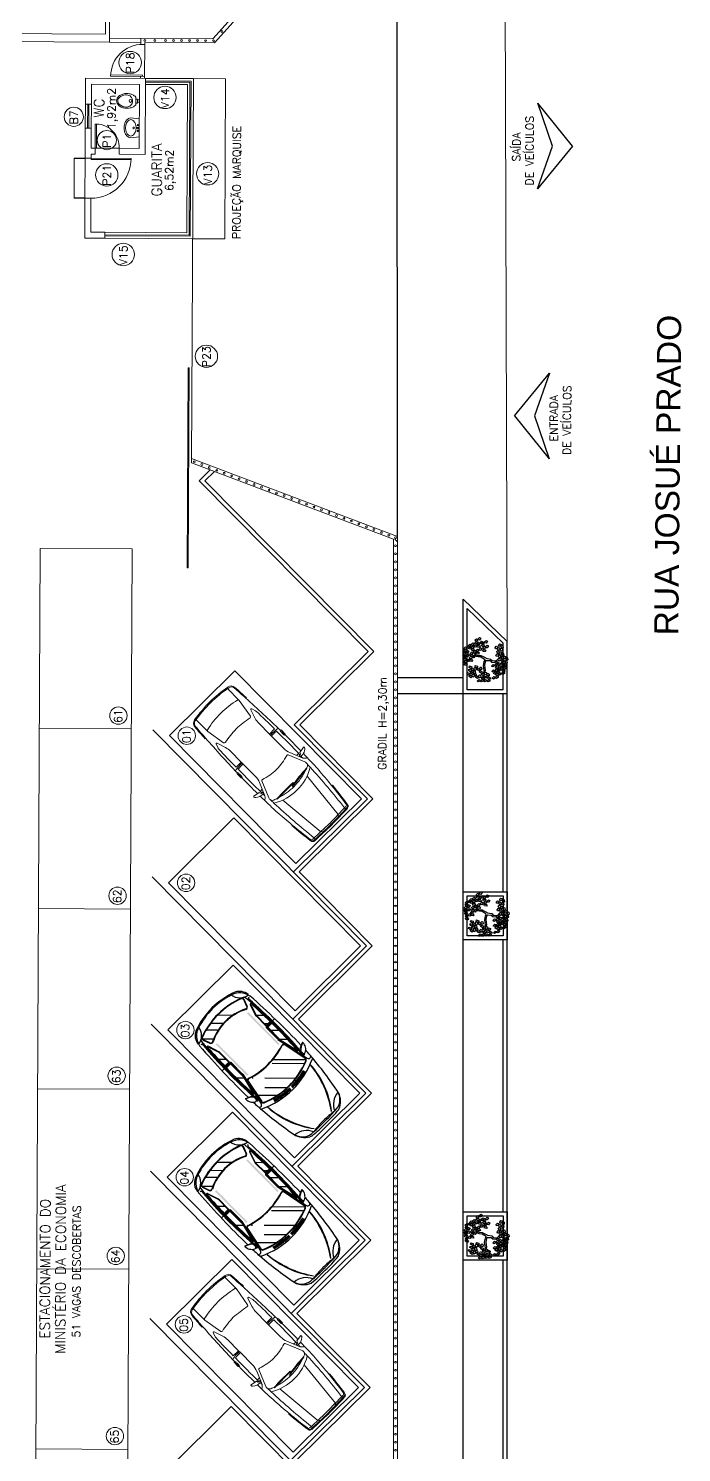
# Model space of a CAD drawing. Extents: x -1057 to 3416, y -340 to 4111.
# Drawn here: x -261.81 to -245.48, y 242.08 to 277.66 of the extents above; entities that cross this region are included whole.
import ezdxf
from ezdxf.enums import TextEntityAlignment as Align

# ---------------------------------------------------------------- set-up
doc = ezdxf.new("R2010")
doc.units = 0
doc.header["$LTSCALE"] = 50
for name, pattern in [('CONTINU', [0]), ('DASHDOT', [1, 0.5, -0.25, 0, -0.25]), ('DGN Style 1', [0.003115, 5.18318e-06, -0.00311]), ('HIDDEN', [9.525, 6.35, -3.175])]:
    doc.linetypes.add(name, pattern=pattern)
doc.layers.add('0.1', color=8, linetype='Continuous', lineweight=13)
doc.layers.add('Margem A3', color=8, linetype='DGN Style 1', lineweight=0)
doc.layers.add('layout', color=1, linetype='Continuous')
doc.layers.add('OK', color=96, linetype='Continuous')
doc.styles.add('ROBERTO', font='swissek.ttf')
doc.styles.add('ROMANS', font='romans')
doc.styles.get("Standard").update_dxf_attribs({"font": 'romans.shx'})
doc.dimstyles.new('Fares Eng - 50', dxfattribs={"dimscale": 2, "dimtxt": 0.085, "dimasz": 0.1, "dimexe": 0.05, "dimexo": 0.05, "dimgap": 0.04, "dimtad": 1, "dimzin": 4, "dimdsep": 46, "dimtxsty": 'ROMANS', "dimblk1": 'OBLIQUE', "dimblk2": 'OBLIQUE', "dimsah": 1, "dimcen": 0.05, "dimdle": 0.05, "dimclrd": 7, "dimclre": 7, "dimclrt": 7, "dimaunit": 1, "dimadec": 0, "dimazin": 0, "dimtfac": 1, "dimtix": 1, "dimtmove": 2, "dimatfit": 0, "dimldrblk": 'OPEN90', "dimfxl": 1, "dimtolj": 1, "dimtzin": 0, "dimarcsym": 0})

# ---------------------------------------------------------------- blocks, each defined once
blk = doc.blocks.new('P60')
at = {"color": 252}
blk.add_lwpolyline([(-0.6, 0.06), (0, 0.06), (0, 0.03), (-0.6, 0.03)], close=True, dxfattribs=at)
at = {"color": 8}
blk.add_arc((-0.029, 0.06), 0.571, 87.1025, 180, dxfattribs=at)
blk = doc.blocks.new('Vaso')
for points in [[(0.03, -0.05), (0.03, 0), (-0.03, 0), (-0.03, -0.05)], [(0.05, -0.09), (0.05, -0.05), (-0.05, -0.05), (-0.05, -0.09)]]:
    blk.add_lwpolyline(points)
for points in [[(0.183, -0.31, -0.071776), (0.168, -0.413, -0.083144), (0.129, -0.494, -0.106699), (0.065, -0.552, -0.132564), (-0.002, -0.57, -0.132564), (-0.069, -0.552, -0.106699), (-0.133, -0.494, -0.083144), (-0.172, -0.413, -0.071776), (-0.187, -0.31, -0.071776), (-0.172, -0.207, -0.083144), (-0.133, -0.126, -0.060171), (-0.1, -0.09), (0.096, -0.09, -0.060171), (0.129, -0.126, -0.083144), (0.168, -0.207, -0.071776)], [(-0.088, -0.497, 0.2474), (0, -0.541, 0.2474), (0.088, -0.497, 0.197858), (0.152, -0.318, 0.418329), (0, -0.168, 0.418329), (-0.152, -0.318, 0.197858)]]:
    blk.add_lwpolyline(points, format="xyb", close=True)
blk.add_circle((-0.002, -0.22), 0.0352)
blk = doc.blocks.new('Cuba-emp')
blk.add_lwpolyline([(0.21, 0.248), (0, 0.227), (0, -0.227), (0.21, -0.248, 0.137816), (0.271, -0.231, 0.107041), (0.329, -0.176, 0.080751), (0.364, -0.099, 0.068643), (0.378, -0.001, 0.068643), (0.364, 0.098, 0.080751), (0.329, 0.174, 0.107041), (0.271, 0.23, 0.115752), (0.21, 0.248)], format="xyb")
blk.add_lwpolyline([(0.21, 0.205, -0.131827), (0.25, 0.194, -0.106633), (0.297, 0.151, -0.083482), (0.328, 0.087, -0.072232), (0.341, 0, -0.072232), (0.328, -0.087, -0.083482), (0.297, -0.151, -0.106633), (0.25, -0.194, -0.131827), (0.21, -0.205, -0.131827), (0.17, -0.194, -0.106633), (0.123, -0.151, -0.083482), (0.092, -0.087, -0.072232), (0.079, 0, -0.072232), (0.092, 0.087, -0.083482), (0.123, 0.151, -0.106633), (0.17, 0.194, -0.131827)], format="xyb", close=True)
for centre, radius in [((0.037, -0.002), 0.0193), ((0.037, -0.002), 0.0193), ((0.036, 0.071), 0.0155), ((0.14, -0.001), 0.0198), ((0.036, -0.076), 0.0155)]:
    blk.add_circle(centre, radius)
blk = doc.blocks.new('ÁREA')
for p in [(0.00005, 0.00376), (0, 0)]:
    blk.add_attdef('COMPARTIMENTO', text='', height=0.0025).set_placement(p, align=Align.CENTER)
at = {"color": 1}
for p in [(-0.00005, -0.00376), (-0.0001, -0.00752)]:
    blk.add_attdef('ÁREA', text='', height=0.002, dxfattribs=at).set_placement(p, align=Align.CENTER)
blk = doc.blocks.new('Car')
at = {"layer": 'layout', "color": 8}
for p, q in [((-44.4, -116.8), (-45.5, -110.7)), ((-42.5, -116.4), (-43.6, -110.2)), ((-41.1, -116), (-42, -109.8)), ((-39.1, -115.6), (-40.1, -109.4)), ((-37.2, -115.2), (-38.1, -108.9)), ((-35.8, -114.9), (-36.5, -108.6)), ((-33.8, -114.5), (-34.6, -108.2)), ((-31.8, -114.1), (-32.6, -107.8)), ((-30.4, -113.9), (-31, -107.6)), ((-28.4, -113.5), (-29, -107.4)), ((-26.4, -113.2), (-27.1, -107.2)), ((-25, -113), (-25.5, -107)), ((-23, -112.8), (-23.5, -106.4)), ((25.2, -163.1), (-22.1, -115.7)), ((-21.2, -112.5), (-21.3, -106.1)), ((-19.2, -112.3), (-19.3, -105.9)), ((-17.2, -112.1), (-17.4, -105.7)), ((-15.7, -111.9), (-15.7, -105.5)), ((-13.7, -111.8), (-13.7, -105.3)), ((-11.7, -111.6), (-11.7, -105.2)), ((-9.7, -111.5), (-9.7, -105.1)), ((-7.7, -111.4), (-7.7, -105)), ((-5.7, -111.3), (-5.7, -104.9)), ((-3.7, -111.3), (-3.7, -104.8)), ((3.7, -111.3), (3.7, -104.8)), ((39.6, -148.7), (5.2, -114.3)), ((5.7, -111.3), (5.7, -104.9)), ((7.7, -111.4), (7.7, -105)), ((9.7, -111.5), (9.7, -105.1)), ((11.7, -111.6), (11.7, -105.2)), ((13.7, -111.8), (13.7, -105.3)), ((15.7, -111.9), (15.7, -105.5)), ((17.2, -112.1), (17.4, -105.7)), ((19.2, -112.3), (19.3, -105.9)), ((21.2, -112.5), (21.3, -106.1)), ((23, -112.8), (23.5, -106.4)), ((25, -113), (25.5, -107)), ((26.4, -113.2), (27.1, -107.2)), ((28.4, -113.5), (29, -107.4)), ((30.4, -113.9), (31, -107.6)), ((31.8, -114.1), (32.6, -107.8)), ((63.1, -148), (32.6, -117.5)), ((33.8, -114.5), (34.6, -108.2)), ((35.8, -114.9), (36.5, -108.6)), ((37.2, -115.2), (38.1, -108.9)), ((39.1, -115.6), (40.1, -109.4)), ((41.1, -116), (42, -109.8)), ((42.5, -116.4), (43.6, -110.2)), ((44.4, -116.8), (45.5, -110.7)), ((-86.3, -160.6), (-73.2, -154.7)), ((-72.4, -154), (-71.3, -150.4)), ((-71.4, -149.7), (-71.5, -143.3)), ((-70.4, -149.4), (-70.5, -140)), ((-53.8, -202.9), (-70.4, -128.8)), ((-69.4, -149.1), (-69.5, -139.9)), ((-68.4, -148.9), (-68.7, -139.9)), ((-67.3, -131.9), (-57, -183.8)), ((-66.3, -131.7), (-56.1, -183.6)), ((-15.9, -179.3), (-66, -129.1)), ((-8.4, -174.6), (-58.2, -124.8)), ((53.8, -202.9), (70.4, -128.8)), ((56.1, -183.6), (66.3, -131.7)), ((57, -183.8), (67.3, -131.9)), ((68.4, -148.9), (68.7, -139.9)), ((69.4, -149.1), (69.5, -139.9)), ((70.4, -149.4), (70.5, -140)), ((72.4, -154), (71.3, -150.4)), ((71.4, -149.7), (71.5, -143.3)), ((86.3, -160.6), (73.2, -154.7)), ((-56.9, -198.5), (-67, -155.8)), ((-55.9, -198.3), (-66, -155.6)), ((44.8, -182.6), (43.4, -181.3)), ((55.9, -198.3), (66, -155.6)), ((56.9, -198.5), (67, -155.8)), ((-56.8, -227.8), (-69.3, -215.2)), ((-56.8, -200.2), (-68.8, -188.2)), ((-56.8, -237.2), (-56.8, -199.5)), ((-55.8, -237.2), (-55.8, -199.5)), ((-53.8, -238.7), (-53.8, -203.1)), ((53.8, -238.7), (53.8, -203.1)), ((55.8, -237.2), (55.8, -199.5)), ((56.8, -237.2), (56.8, -199.5)), ((69.3, -207.1), (57.6, -195.4)), ((-80.7, -239.7), (-54.8, -239.7)), ((-68.3, -237.2), (-69.2, -236.3)), ((-69.1, -237.2), (-56.8, -237.2)), ((-69.1, -238.2), (-56.8, -238.2)), ((-56.8, -241.4), (-69, -241.4)), ((-56.8, -242.4), (-69, -242.4)), ((-56.8, -248.7), (-62.9, -242.6)), ((-56.8, -272.4), (-56.8, -242.4)), ((-55.8, -272.4), (-55.8, -242.4)), ((80.7, -239.7), (54.8, -239.7)), ((55.8, -272.4), (55.8, -242.4)), ((69.1, -237.2), (56.8, -237.2)), ((69.1, -238.2), (56.8, -238.2)), ((56.8, -241.4), (69, -241.4)), ((56.8, -242.4), (69, -242.4)), ((56.8, -272.4), (56.8, -242.4)), ((-57, -273.8), (-68.3, -262.5)), ((-65.1, -298.3), (-57, -273.6)), ((-64.2, -298.6), (-56, -273.9)), ((64.2, -298.6), (56, -273.9)), ((68.3, -263.5), (56.8, -251.9)), ((65.1, -298.3), (57, -273.6)), ((-57.2, -300.9), (-62.7, -316.3)), ((-56.3, -301.3), (-61.8, -316.6)), ((1.6, -332.4), (-21.8, -309)), ((61.9, -318.8), (44.9, -301.8)), ((61.8, -316.6), (56.3, -301.3)), ((62.7, -316.3), (57.2, -300.9)), ((25.1, -330.6), (5.5, -311)), ((42.5, -327), (25.2, -309.8))]:
    blk.add_line(p, q, dxfattribs=at)
for centre, radius, start, end in [((-7.8, -326.7), 326.8, 88.6351, 95.7726), ((7.8, -326.7), 326.8, 84.2274, 91.3649), ((866.8, -205.6), 949.5, 169.2081, 175.3433), ((-34.3, -38.3), 32.9, 86.5625, 164.4958), ((-69, 10.4), 40, 274.3393, 336.719), ((-25.6, -41.2), 42.5, 111.779, 161.6544), ((122.7, -124.6), 188.5, 142.4297, 176.6237), ((155.6, -136.8), 222.3, 145.0929, 173.9605), ((-40.2, -4.5), 3, 97.674, 111.779), ((-10, -339.3), 334.6, 88.282, 93.8135), ((10.1, 328.4), 336.5, 262.7695, 268.2851), ((10, -339.3), 334.6, 86.1865, 91.718), ((-10.1, 328.4), 336.5, 271.7149, 277.2305), ((-155.6, -136.8), 222.3, 6.0395, 34.9071), ((-122.7, -124.6), 188.5, 3.3763, 37.5703), ((69, 10.4), 40, 203.281, 265.6607), ((34.3, -38.3), 32.9, 15.5042, 93.4375), ((40.2, -4.5), 3, 68.221, 82.326), ((25.6, -41.2), 42.5, 18.3456, 68.221), ((-866.8, -205.6), 949.5, 4.6567, 10.7919), ((-77.8, -119.2), 1, 174.7727, 295.0781), ((0.5, -286.5), 183.7, 90, 115.0781), ((-64.4, -113.6), 1, 172.7258, 290.5969), ((0, -280.4), 167.2, 90.0065, 112.6232), ((0, -280.4), 166.2, 90.0085, 112.6252), ((-0.5, -286.5), 183.7, 64.9219, 90), ((0, -280.4), 167.2, 67.3768, 89.9935), ((0, -280.4), 166.2, 67.3768, 89.9935), ((64.4, -113.6), 1, 249.4031, 7.2742), ((77.8, -119.2), 1, 244.9219, 5.2273), ((-67, -159.1), 20.4, 115.2032, 181.9349), ((-94.9, -128.7), 32, 283.4706, 317.3927), ((1565.6, -198.2), 1646.7, 177.6205, 178.0972), ((-75, -129.5), 4.65, 8.7491, 183.5185), ((-74.5, -143.4), 3, 0.889, 115.2032), ((940.7, -224.1), 1014.7, 175.8385, 184.8151), ((-72.5, -140.1), 1, 0.889, 98.0676), ((936.4, -221.1), 1008.4, 175.9397, 185.4333), ((-72.4, -149.7), 1, 287.9404, 0.889), ((-71.5, -140), 1, 0.889, 95.2234), ((-71.4, -149.4), 1, 285.265, 0.889), ((-70.5, -139.9), 1, 0.889, 92.3899), ((-70.4, -149.1), 1, 282.6212, 0.889), ((-69.7, -139.9), 1, 2.0031, 90.1843), ((-69.4, -148.9), 1, 280.1196, 2.0031), ((-62.4, -130.8), 5, 111.9536, 193.3017), ((-62.4, -130.8), 4, 111.9536, 193.5543), ((62.4, -130.8), 4.01, 346.5287, 68.1294), ((62.4, -130.8), 5, 346.6983, 68.0464), ((-936.4, -221.1), 1008.4, 354.5667, 4.0603), ((69.4, -148.9), 1, 177.9969, 259.8804), ((69.7, -139.9), 1, 89.8157, 177.9969), ((70.4, -149.1), 1, 179.111, 257.3788), ((70.5, -139.9), 1, 87.6101, 179.111), ((75, -129.5), 4.65, 356.4815, 171.2509), ((71.4, -149.4), 1, 179.111, 254.735), ((71.5, -140), 1, 84.7766, 179.111), ((-940.7, -224.1), 1014.7, 355.1849, 4.1615), ((94.9, -128.7), 32, 222.6073, 256.5294), ((72.4, -149.7), 1, 179.111, 252.0596), ((72.5, -140.1), 1, 81.9324, 179.111), ((74.5, -143.4), 3, 64.7968, 179.111), ((73.4, -153.7), 1, 196.4299, 257.7669), ((67, -159.1), 20.4, 358.0651, 64.7968), ((-1565.6, -198.2), 1646.7, 1.9028, 2.3795), ((-86.5, -159.6), 1, 193.8166, 282.2331), ((1565.6, -198.2), 1646.7, 178.6017, 183.9759), ((770.4, -218.9), 840.8, 175.6929, 181.2505), ((770.4, -218.9), 839.8, 175.6943, 181.2501), ((-67, -155.8), 1, 13.3017, 174.5453), ((-52.2, -182.7), 5, 193.3017, 287.8184), ((-52.2, -182.7), 4, 193.5543, 287.8184), ((0, -345), 166.5, 90, 107.8184), ((0, -345), 165.5, 90, 107.8184), ((0, -345), 166.5, 72.1816, 90), ((0, -345), 165.5, 72.1816, 90), ((52.2, -182.7), 5, 252.1816, 346.6983), ((52.2, -182.7), 4, 252.1816, 346.4457), ((67, -155.8), 1, 5.4547, 166.6983), ((-770.4, -218.9), 839.8, 358.7499, 4.3057), ((-770.4, -218.9), 840.8, 358.7495, 4.3071), ((-1565.6, -198.2), 1646.7, 356.0241, 1.3983), ((86.5, -159.6), 1, 257.7669, 346.1834), ((-60.8, -199.5), 4, 360, 13.3017), ((-60.8, -199.5), 5, 0, 13.3017), ((-54.8, -203.1), 1, 0, 13.3017), ((54.8, -203.1), 1, 166.6983, 180), ((60.8, -199.5), 5, 166.6983, 180), ((60.8, -199.5), 4, 166.6983, 180), ((-69.1, -237.2), 1, 181.5835, 270), ((-69, -242.4), 1, 90, 181.1066), ((9004.6, 48.7), 9079.4, 181.83701, 182.18864), ((9004.6, 48.7), 9078.4, 181.83709, 182.18858), ((-56.8, -237.2), 1, 270, 0), ((-56.8, -242.4), 1, 0, 90), ((-54.8, -238.7), 1, 270, 0), ((54.8, -238.7), 1, 180, 270), ((56.8, -237.2), 1, 180, 270), ((56.8, -242.4), 1, 90, 180), ((-9004.6, 48.7), 9078.4, 357.81142, 358.16291), ((-9004.6, 48.7), 9079.4, 357.81136, 358.16299), ((69, -242.4), 1, 358.8934, 90), ((69.1, -237.2), 1, 270, 358.4165), ((-60.8, -272.4), 4, 341.6525, 360), ((-60.8, -272.4), 5, 341.6525, 360), ((60.8, -272.4), 5, 180, 198.3475), ((60.8, -272.4), 4, 180, 198.3475), ((-73.3, -309.4), 3, 270, 5.5819), ((-66.1, -298), 2, 183.0738, 341.6525), ((-66.1, -298), 1, 183.4405, 341.6525), ((-52.5, -302.6), 5, 63.1357, 160.3462), ((-52.5, -302.6), 4, 63.1357, 160.3462), ((0, -198.9), 112.2, 243.1357, 270), ((0, -198.9), 111.2, 243.1357, 270), ((0, -198.9), 111.2, 270, 296.8643), ((0, -198.9), 112.2, 270, 296.8643), ((52.5, -302.6), 5, 19.6538, 116.8643), ((52.5, -302.6), 4, 19.6538, 116.8643), ((66.1, -298), 2, 198.3475, 356.9262), ((66.1, -298), 1, 198.3475, 356.5595), ((73.3, -309.4), 3, 174.4181, 270), ((-39.1, -305.6), 38.6, 190.1502, 253.6248), ((-79.7, -346.5), 30, 5.2584, 84.7128), ((-46.8, -314.4), 30, 185.5819, 244.441), ((-62.6, -316.1), 5, 185.4333, 247.7979), ((-58, -317.9), 5, 160.3462, 249.5059), ((-58, -317.9), 4, 160.3462, 249.5059), ((0, -162.8), 170.6, 249.5059, 270), ((0, -162.8), 169.6, 249.5059, 270), ((0, -162.8), 169.6, 270, 290.4941), ((0, -162.8), 170.6, 270, 290.4941), ((79.7, -346.5), 30, 95.2872, 174.7416), ((39.1, -305.6), 38.6, 286.3752, 349.8498), ((58, -317.9), 4, 290.4941, 19.6538), ((58, -317.9), 5, 290.4941, 19.6538), ((46.8, -314.4), 30, 295.559, 354.4181), ((62.6, -316.1), 5, 292.2021, 354.5667), ((0, -181.6), 170.6, 249.5059, 270), ((0, -181.6), 168.6, 252.2391, 270), ((0, -181.6), 170.6, 270, 290.4941), ((0, -181.6), 168.6, 270, 287.7609)]:
    blk.add_arc(centre, radius, start, end, dxfattribs=at)
for points in [[(-49.6, -290.4), (-45.8, -290.4), (-49.6, -194), (-45.8, -194)], [(49.6, -290.4), (45.8, -290.4), (49.6, -194), (45.8, -194)]]:
    blk.add_solid(points, dxfattribs=at)
blk = doc.blocks.new('TEMPRA3')
for p, q in [((-1.26, 0.697), (-1.26, 0.716)), ((-0.157, 0.823), (-0.131, 0.862)), ((-0.101, 0.713), (-0.151, 0.694)), ((-0.075, 0.872), (-0.101, 0.713)), ((-0.085, 0.882), (-0.082, 0.882)), ((1.806, 0.709), (1.807, 0.728)), ((0.058, 0.464), (-0.363, 0.637)), ((0.069, 0.533), (-0.261, 0.669)), ((-0.151, 0.694), (-0.151, 0.656)), ((-0.098, 0.674), (-0.098, 0.602)), ((0.687, 0.496), (0.259, 0.496)), ((0.756, 0.496), (0.756, 0.679)), ((1.136, 0.496), (0.756, 0.496)), ((1.287, 0.519), (1.517, 0.592)), ((1.406, 0.471), (1.886, 0.553)), ((1.515, 0.629), (1.414, 0.659)), ((-1.26, -0.697), (-1.26, -0.716)), ((0.058, -0.464), (-0.363, -0.637)), ((0.069, -0.533), (-0.261, -0.669)), ((-0.151, -0.694), (-0.151, -0.656)), ((-0.101, -0.713), (-0.151, -0.694)), ((-0.098, -0.674), (-0.098, -0.602)), ((0.687, -0.496), (0.259, -0.496)), ((1.136, -0.496), (0.756, -0.496)), ((0.756, -0.496), (0.756, -0.679)), ((1.287, -0.519), (1.517, -0.592)), ((1.406, -0.471), (1.886, -0.553)), ((1.515, -0.629), (1.414, -0.659)), ((1.806, -0.709), (1.807, -0.728)), ((-0.157, -0.823), (-0.131, -0.862)), ((-0.075, -0.872), (-0.101, -0.713)), ((-0.085, -0.882), (-0.082, -0.882))]:
    blk.add_line(p, q)
at = {"color": 9}
for p, q in [((0.49, 0.777), (0.614, 0.777)), ((0.49, 0.767), (0.567, 0.767)), ((0.577, 0.757), (0.577, 0.748)), ((0.634, 0.757), (0.634, 0.748)), ((-1.875, 0.533), (-1.914, 0.533)), ((-1.881, 0.307), (-0.653, 0.428)), ((-1.869, 0.63), (-1.647, 0.654)), ((-0.527, 0.509), (-0.536, 0.509)), ((-0.536, 0.509), (-0.532, -0.064)), ((0.687, 0.496), (0.756, 0.496)), ((1.886, 0.553), (2.3, 0.553)), ((-1.881, 0.307), (-1.924, 0.254)), ((-0.568, 0.016), (-0.577, 0.017)), ((-0.568, 0.015), (-0.577, 0.014)), ((-0.577, 0.014), (-0.51, -0.555)), ((-1.881, -0.308), (-1.924, -0.255)), ((-1.881, -0.307), (-0.653, -0.428)), ((-0.532, -0.064), (-0.523, -0.064)), ((-1.875, -0.533), (-1.914, -0.533)), ((-1.869, -0.631), (-1.647, -0.655)), ((-0.51, -0.555), (-0.501, -0.554)), ((0.687, -0.496), (0.756, -0.496)), ((1.886, -0.553), (2.3, -0.553)), ((0.49, -0.767), (0.567, -0.767)), ((0.49, -0.777), (0.614, -0.777)), ((0.577, -0.757), (0.577, -0.748)), ((0.634, -0.757), (0.634, -0.748))]:
    blk.add_line(p, q, dxfattribs=at)
for points in [[(0.486, 0.76), (0.486, 0.749, 0.414214), (0.496, 0.739), (0.558, 0.739, 0.414214), (0.568, 0.749), (0.568, 0.759)], [(0.486, -0.76), (0.486, -0.749, -0.414214), (0.496, -0.739), (0.558, -0.739, -0.414214), (0.568, -0.749), (0.568, -0.759)]]:
    blk.add_lwpolyline(points, format="xyb", dxfattribs=at)
for centre, radius, start, end in [((0.026, -12.748), 13.526, 95.4579, 98.0767), ((-0.091, -10.408), 11.166, 90.4891, 96.0118), ((0.075, 0.7), 0.267, 168.223, 189.9837), ((-0.143, 0.755), 0.0434, 160.4209, 180), ((0.052, 0.685), 0.25, 146.5293, 160.4209), ((-0.079, 0.816), 0.0696, 117.5198, 138.9652), ((-0.092, 0.841), 0.0416, 80.8067, 117.5198), ((0.213, -22.305), 23.067, 89.3717, 90.7606), ((-0.083, 0.874), 0.00833, 350.8067, 80.8067), ((0.213, -22.305), 23.067, 89.0973, 89.3437), ((0.115, -25.837), 26.599, 86.3544, 88.8806), ((0.028, -29.336), 30.117, 85.8738, 86.6125), ((46.287, -1.061), 48.25, 178.0551, 178.7396), ((-1.864, 0.574), 0.07, 98.0767, 178.0551), ((1.08, -0.033), 1.689, 163.0258, 178.8872), ((1.08, -0.033), 1.689, 158.4883, 161.8833), ((-0.403, 0.55), 0.0959, 65.2249, 157.5632), ((0.355, -17.256), 17.935, 91.743, 91.9698), ((0.355, -17.256), 17.935, 88.9571, 91.6179), ((1.496, -0.036), 1.496, 161.9012, 178.6096), ((0.046, 0.438), 0.0288, 340.8387, 65.2249), ((0.259, 0.996), 0.5, 247.6625, 270), ((-0.298, 0.555), 0.987, 356.5337, 7.1274), ((0.636, -17.099), 17.778, 87.5716, 89.6146), ((1.136, 0.996), 0.5, 270, 287.5892), ((1.415, 0.442), 0.03, 107.5892, 190.5643), ((-1.901, -0.176), 3.343, 3.0173, 10.5643), ((1.385, 0.564), 0.1, 73.296, 87.5716), ((1.509, 0.61), 0.02, 295.0881, 73.296), ((1.892, 0.523), 0.03, 17.6685, 101.6613), ((-0.298, 0.005), 2.281, 359.8835, 13.3775), ((2.183, 0.56), 0.144, 10.2757, 85.2864), ((-1.242, -0.033), 3.619, 0.5277, 9.8398), ((1.08, 0.033), 1.689, 181.1128, 199.382), ((-1.901, 0.176), 3.343, 349.4357, 356.9827), ((-0.298, -0.005), 2.281, 346.6225, 0.1165), ((-1.242, 0.033), 3.619, 350.1602, 359.4723), ((46.287, 1.06), 48.25, 181.2604, 181.9449), ((1.496, 0.036), 1.496, 181.3904, 198.0988), ((-1.864, -0.575), 0.07, 181.9449, 261.9233), ((0.026, 12.748), 13.526, 261.9735, 264.5421), ((-0.091, 10.408), 11.166, 263.9882, 269.5109), ((1.08, 0.033), 1.689, 200.3288, 201.5117), ((1.08, 0.033), 1.689, 200.3288, 201.5117), ((-0.403, -0.55), 0.0959, 202.4368, 294.7751), ((0.355, 17.256), 17.935, 268.0302, 268.257), ((0.075, -0.7), 0.267, 170.0163, 191.777), ((0.355, 17.256), 17.935, 268.3821, 271.0429), ((0.046, -0.438), 0.0288, 294.7751, 19.1613), ((0.259, -0.996), 0.5, 90, 112.3375), ((0.115, 25.837), 26.599, 271.1194, 273.6456), ((-0.298, -0.555), 0.987, 352.8726, 3.4663), ((0.636, 17.099), 17.778, 270.3854, 272.4284), ((1.136, -0.996), 0.5, 72.4108, 90), ((1.415, -0.442), 0.03, 169.4357, 252.4108), ((1.385, -0.564), 0.1, 272.4284, 286.704), ((1.509, -0.61), 0.02, 286.704, 64.9119), ((0.028, 29.336), 30.117, 273.3875, 274.1262), ((1.892, -0.523), 0.03, 258.3387, 342.3315), ((2.183, -0.56), 0.144, 274.7136, 349.7243), ((-0.143, -0.755), 0.0434, 180, 199.5791), ((0.052, -0.685), 0.25, 199.5791, 213.4707), ((-0.079, -0.816), 0.0696, 221.0348, 242.4802), ((-0.092, -0.841), 0.0416, 242.4802, 279.1933), ((0.213, 22.305), 23.067, 269.2394, 270.6283), ((-0.083, -0.874), 0.00833, 279.1933, 9.1933), ((0.213, 22.305), 23.067, 270.6563, 270.9027)]:
    blk.add_arc(centre, radius, start, end)
for centre, radius, start, end in [((-0.144, 0.846), 0.212, 204.7842, 236.5367), ((0.49, 0.751), 0.0263, 91.9264, 184.8104), ((0.47, 0.753), 0.0061, 200.0424, 315.2534), ((0.49, 0.751), 0.0164, 92.1313, 187.2433), ((0.567, 0.757), 0.01, 0, 90), ((0.606, 0.816), 0.0733, 246.8341, 293.1659), ((0.614, 0.757), 0.02, 0, 90), ((-0.263, 0.555), 0.987, 356.5337, 11.7667), ((19.555, -0.393), 21.489, 177.397, 178.9536), ((-1.862, 0.581), 0.05, 97.8958, 177.1673), ((43.913, -1.002), 45.813, 178.0177, 178.7486), ((0.137, -16.634), 17.284, 92.2713, 96.6835), ((-1.822, 0.581), 0.05, 97.8958, 177.1673), ((0.026, -12.748), 13.506, 95.4656, 97.8958), ((0.402, 0.031), 1.126, 147.4954, 181.5953), ((0.192, -19.533), 20.183, 91.7794, 92.1012), ((-4.071, 0.196), 3.558, 355.8109, 5.0412), ((-0.17, 0.661), 0.0195, 202.2729, 342.8001), ((0.027, -29.37), 30.131, 85.8821, 86.6147), ((2.181, 0.569), 0.115, 10.4548, 85.2928), ((-1.236, -0.033), 3.585, 0.5327, 10.015), ((43.913, 1.002), 45.813, 181.2514, 181.9823), ((0.402, -0.031), 1.126, 178.4047, 212.5046), ((-4.057, -0.683), 3.558, 2.0761, 11.3064), ((-1.236, 0.033), 3.585, 349.985, 359.4673), ((19.555, 0.392), 21.489, 181.0464, 182.603), ((-1.862, -0.581), 0.05, 182.8327, 262.1042), ((0.137, 16.634), 17.284, 263.3165, 267.7287), ((-1.822, -0.581), 0.05, 182.8327, 262.1042), ((0.026, 12.748), 13.506, 262.1042, 264.5344), ((0.192, 19.533), 20.183, 267.8988, 268.2206), ((-0.144, -0.846), 0.212, 123.4633, 155.2158), ((-0.17, -0.661), 0.0195, 17.1999, 157.7271), ((-0.263, -0.555), 0.987, 348.2333, 3.4663), ((0.027, 29.37), 30.131, 273.3853, 274.1179), ((2.181, -0.569), 0.115, 274.7072, 349.5452), ((0.47, -0.753), 0.0061, 44.7466, 159.9576), ((0.49, -0.751), 0.0263, 175.1896, 268.0736), ((0.49, -0.751), 0.0164, 172.7567, 267.8687), ((0.567, -0.757), 0.01, 270, 0), ((0.606, -0.816), 0.0733, 66.8341, 113.1659), ((0.614, -0.757), 0.02, 270, 360)]:
    blk.add_arc(centre, radius, start, end, dxfattribs=at)
blk = doc.blocks.new('_OBLIQUE')
at = {"color": 0, "linetype": 'ByBlock'}
blk.add_line((-0.5, -0.5), (0.5, 0.5), dxfattribs=at)
blk = doc.blocks.new('*D22')
at = {"layer": '0.1', "color": 7, "linetype": 'CONTINU', "lineweight": -2, "transparency": 16777216}
blk.add_arc((-280.562, 277.42), 1.05, 179.7233, 224.7233, dxfattribs=at)
at = {"layer": 'DEFPOINTS', "color": 0, "linetype": 'CONTINU', "lineweight": -2, "transparency": 16777216}
for p in [(-286.275, 277.448), (-280.636, 277.347), (-259.776, 277.32), (-281.578, 277.153), (-285.681, 272.351)]:
    blk.add_point(p, dxfattribs=at)
at = {"layer": '0.1', "color": 7, "linetype": 'CONTINU', "lineweight": -2, "transparency": 16777216, "xscale": 0.2, "yscale": 0.2, "zscale": 0.2}
for p, rotation in [((-281.613, 277.425), 89.72328202081444), ((-281.309, 276.681), 314.7232820208115)]:
    blk.add_blockref('_OBLIQUE', p, dxfattribs=dict(at, rotation=rotation))
at = {"layer": '0.1', "color": 7, "linetype": 'CONTINU', "transparency": 16777216, "insert": (-281.382, 277.085), "char_height": 0.17, "attachment_point": 5, "rotation": 292.2233, "style": 'ROMANS'}
blk.add_mtext('\\A1;45°', dxfattribs=at)
blk = doc.blocks.new('_Open90')
at = {"color": 0, "linetype": 'ByBlock', "lineweight": -2}
for p, q in [((0, 0), (-1, 0)), ((-0.5, 0.5), (0, 0)), ((0, 0), (-0.5, -0.5))]:
    blk.add_line(p, q, dxfattribs=at)
blk = doc.blocks.new('L', base_point=(1.368, 0.591))
at = {"color": 3, "lineweight": -2}
for p, q in [((1.275, 0.567), (1.306, 0.592)), ((1.288, 0.517), (1.275, 0.567)), ((1.281, 0.65), (1.312, 0.675)), ((1.294, 0.6), (1.281, 0.65)), ((1.317, 0.508), (1.288, 0.517)), ((1.322, 0.591), (1.294, 0.6)), ((1.306, 0.592), (1.336, 0.538)), ((1.312, 0.675), (1.342, 0.621)), ((1.336, 0.538), (1.317, 0.508)), ((1.342, 0.621), (1.322, 0.591)), ((1.337, 0.489), (1.356, 0.548)), ((1.376, 0.484), (1.337, 0.489)), ((1.356, 0.548), (1.391, 0.554)), ((1.404, 0.527), (1.376, 0.484)), ((1.391, 0.554), (1.404, 0.527))]:
    blk.add_line(p, q, dxfattribs=at)
blk = doc.blocks.new('Árvore-13')
at = {"color": 3}
for p, q in [((-0.8, 0.3), (-0.96, 0.41)), ((-0.8, 0.41), (-0.95, 0.5)), ((-0.36, 0.35), (-0.8, 0.41)), ((-0.37, 0.23), (-0.8, 0.3)), ((-0.13, 0.11), (-0.37, 0.23)), ((-0.07, 0.19), (-0.36, 0.35)), ((-0.07, -0.04), (-0.13, 0.11)), ((0.03, 0.07), (-0.07, 0.19)), ((0.03, 0.07), (0.32, 0.33)), ((0.12, -0.05), (0.28, 0.13)), ((0.28, 0.13), (0.42, 0.28)), ((0.32, 0.33), (0.41, 0.54)), ((0.41, 0.54), (0.48, 0.66)), ((0.42, 0.28), (0.5, 0.51)), ((0.48, 0.66), (0.57, 0.72)), ((0.5, 0.51), (0.63, 0.67)), ((0.57, 0.72), (0.61, 0.82)), ((0.63, 0.67), (0.78, 0.72)), ((-0.3, -0.39), (-0.42, -0.69)), ((-0.2, -0.45), (-0.31, -0.74)), ((-0.31, -0.74), (-0.24, -0.89)), ((-0.15, -0.3), (-0.3, -0.39)), ((-0.05, -0.38), (-0.2, -0.45)), ((-0.07, -0.04), (-0.15, -0.3)), ((0.12, -0.05), (-0.05, -0.38))]:
    blk.add_line(p, q, dxfattribs=at)
at = {"color": 3, "xscale": 3.048, "yscale": 3.048, "zscale": 3.048}
for p, rotation in [((-1.3, 0.88), 347.8021081598379), ((-0.93, 0.96), 295.0165150851705), ((-0.72, 1.45), 295.0165150851705), ((-0.49, 1.26), 295.0165150851705), ((-0.25, 1.14), 295.0165150851705), ((0.17, 1.45), 190.1248425347958), ((0.35, 0.95), 190.1248425347958), ((0.58, 1.4), 190.1248425347958), ((0.68, 0.78), 190.1248425347958), ((0.85, 1.34), 190.1248425347958), ((1.21, 1.15), 190.1248425347958), ((-1.44, 0.37), 347.8021081598379), ((-1.13, 0.41), 347.8021081598379), ((-0.85, 0.46), 295.0165150851705), ((-0.35, 0.69), 295.0165150851705), ((0.76, 0.27), 190.1248425347958), ((0.8, -0.3), 190.1248425347958), ((1.12, 0.57), 190.1248425347958), ((1.2, -0.32), 190.1248425347958), ((1.25, 0.04), 190.1248425347958), ((1.32, 0.75), 190.1248425347958), ((1.58, 0.11), 190.1248425347958), ((-0.1, -0.9), 66.16076666471405), ((-0.02, -1.19), 66.16076666471405), ((0.5, -1), 66.16076666471405), ((0.62, -1.32), 66.16076666471405), ((-0.45, -1.4), 66.16076666471405)]:
    blk.add_blockref('L', p, dxfattribs=dict(at, rotation=rotation))
for p in [(-1.39, -0.31), (-1.23, -0.88), (-1.05, -0.53), (-0.87, -1.13), (-0.85, -0.45), (-0.67, -1.02), (-0.45, -1.04), (-0.44, -0.54)]:
    blk.add_blockref('L', p, dxfattribs=at)

msp = doc.modelspace()

# ---------------------------------------------------------------- linework, layer by layer
at = {"layer": '0.1', "color": 8, "linetype": 'DASHDOT', "ltscale": 0.4}
for p, q in [((-259.875, 277.52), (-259.814, 290.17)), ((-289.274, 277.662), (-259.875, 277.52)), ((-257.68, 276.41), (-256.88, 276.406)), ((-256.899, 272.406), (-256.88, 276.406)), ((-257.699, 272.41), (-256.899, 272.406))]:
    msp.add_line(p, q, dxfattribs=at)
at = {"layer": '0.1', "color": 8}
for p, q in [((-252.69, 282.388), (-257.198, 277.407)), ((-252.59, 282.349), (-257.154, 277.307)), ((-259.776, 277.32), (-259.757, 281.12)), ((-249.892, 281.103), (-249.838, 262.347)), ((-286.275, 277.448), (-259.776, 277.32)), ((-259.776, 277.32), (-258.996, 277.316)), ((-259.775, 277.42), (-257.198, 277.407)), ((-258.997, 277.266), (-258.996, 277.416)), ((-258.897, 277.265), (-258.997, 277.266)), ((-258.901, 276.415), (-258.896, 277.315)), ((-258.896, 277.315), (-257.154, 277.307)), ((-259.001, 276.416), (-259, 276.466)), ((-258.881, 276.265), (-257.831, 276.26)), ((-257.68, 276.41), (-258.88, 276.415)), ((-257.74, 276.35), (-258.88, 276.355)), ((-258.88, 276.325), (-257.77, 276.32)), ((-257.831, 276.26), (-257.849, 272.56)), ((-257.77, 276.32), (-257.789, 272.5)), ((-257.759, 272.47), (-257.74, 276.35)), ((-257.726, 266.809), (-257.68, 276.41)), ((-260.383, 275.773), (-260.386, 275.173)), ((-260.323, 275.772), (-260.326, 275.172)), ((-260.296, 275.172), (-260.293, 275.772)), ((-260.236, 275.172), (-260.233, 275.772)), ((-260.66, 274.424), (-260.664, 273.424)), ((-260.39, 274.423), (-260.394, 273.423)), ((-260.138, 274.671), (-259.538, 274.669)), ((-257.849, 272.56), (-259.899, 272.57)), ((-257.789, 272.5), (-259.899, 272.51)), ((-259.899, 272.48), (-257.759, 272.47)), ((-259.899, 272.42), (-257.699, 272.41)), ((-252.577, 264.973), (-257.726, 266.916)), ((-252.677, 264.904), (-257.726, 266.809)), ((-257.259, 266.632), (-257.537, 266.357)), ((-257.156, 266.594), (-257.395, 266.356)), ((-253.315, 262.094), (-257.537, 266.357)), ((-253.173, 262.093), (-257.395, 266.356)), ((-252.685, 223.597), (-252.677, 264.904)), ((-252.577, 264.834), (-252.646, 264.901)), ((-252.585, 223.563), (-252.577, 264.973)), ((-253.315, 262.094), (-255.162, 260.264)), ((-253.173, 262.093), (-255.021, 260.263)), ((-253.35, 254.74), (-258.698, 260.14)), ((-253.332, 258.417), (-255.162, 260.264)), ((-253.191, 258.416), (-255.021, 260.263)), ((-253.332, 258.417), (-255.18, 256.587)), ((-253.191, 258.416), (-255.038, 256.587)), ((-253.209, 254.739), (-255.038, 256.587)), ((-253.368, 251.063), (-258.716, 256.463)), ((-253.35, 254.74), (-255.198, 252.91)), ((-253.209, 254.739), (-255.056, 252.91)), ((-253.386, 247.386), (-258.734, 252.786)), ((-253.227, 251.062), (-255.056, 252.91)), ((-253.368, 251.063), (-255.215, 249.233)), ((-253.227, 251.062), (-255.074, 249.233)), ((-253.404, 243.709), (-258.752, 249.109)), ((-253.244, 247.385), (-255.074, 249.233)), ((-253.386, 247.386), (-255.233, 245.556)), ((-253.244, 247.385), (-255.092, 245.556)), ((-253.262, 243.708), (-255.092, 245.556)), ((-253.421, 240.032), (-258.769, 245.432)), ((-253.404, 243.709), (-255.251, 241.88)), ((-253.262, 243.708), (-255.109, 241.879))]:
    msp.add_line(p, q, dxfattribs=at)
at = {"layer": '0.1', "color": 8, "linetype": 'CONTINU', "lineweight": -2}
for p, q in [((-252.577, 264.973), (-252.59, 282.349)), ((-248.202, 274.722), (-249.068, 275.794)), ((-248.705, 274.724), (-249.068, 275.794)), ((-249.078, 273.658), (-248.705, 274.724)), ((-248.202, 274.722), (-249.078, 273.658)), ((-260.66, 274.424), (-260.39, 274.423)), ((-260.394, 273.423), (-260.664, 273.424)), ((-249.655, 267.983), (-248.779, 269.047)), ((-248.779, 269.047), (-249.152, 267.981)), ((-249.655, 267.983), (-248.789, 266.911)), ((-249.152, 267.981), (-248.789, 266.911))]:
    msp.add_line(p, q, dxfattribs=at)
at = {"layer": '0.1', "color": 7}
for p, q in [((-260.38, 276.423), (-260.383, 275.773)), ((-258.88, 276.415), (-260.38, 276.423)), ((-260.231, 276.272), (-260.233, 275.772)), ((-260.231, 276.272), (-259.031, 276.266)), ((-259.031, 276.266), (-259.038, 274.666)), ((-258.88, 276.415), (-258.889, 274.515)), ((-260.233, 275.772), (-260.383, 275.773)), ((-260.386, 275.173), (-260.39, 274.423)), ((-260.386, 275.173), (-260.236, 275.172)), ((-260.236, 275.172), (-260.238, 274.672)), ((-260.39, 274.423), (-260.24, 274.422)), ((-260.239, 274.522), (-260.24, 274.422)), ((-260.239, 274.522), (-260.139, 274.521)), ((-260.238, 274.672), (-260.138, 274.671)), ((-260.138, 274.671), (-260.139, 274.521)), ((-259.539, 274.519), (-259.538, 274.669)), ((-259.539, 274.519), (-258.889, 274.515)), ((-259.538, 274.669), (-259.038, 274.666)), ((-260.394, 273.423), (-260.399, 272.423)), ((-260.244, 273.422), (-260.394, 273.423)), ((-260.244, 273.422), (-260.249, 272.572)), ((-260.249, 272.572), (-259.899, 272.57)), ((-259.899, 272.57), (-259.899, 272.42)), ((-260.399, 272.423), (-259.899, 272.42))]:
    msp.add_line(p, q, dxfattribs=at)
at = {"layer": '0.1', "color": 8}
for points in [[(-258.95, 276.466), (-258.95, 276.496), (-259.75, 276.5), (-259.75, 276.47), (-258.9, 276.465)], [(-259.214, 264.662), (-259.366, 233.162), (-261.666, 233.173), (-261.514, 264.673)], [(-261.514, 264.673), (-259.214, 264.662)], [(-259.236, 260.162), (-261.536, 260.173)], [(-259.258, 255.662), (-261.558, 255.673)], [(-259.279, 251.162), (-261.579, 251.173)], [(-259.301, 246.662), (-261.601, 246.673)], [(-259.323, 242.162), (-261.623, 242.173)]]:
    msp.add_lwpolyline(points, dxfattribs=at)
for points in [[(-260.24, 274.422), (-260.24, 274.392), (-259.24, 274.387), (-259.24, 274.417)], [(-257.809, 264.185), (-257.785, 269.185), (-257.815, 269.185), (-257.839, 264.185)], [(-256.649, 261.615), (-258.283, 259.996), (-255.117, 256.799), (-253.482, 258.418)], [(-256.667, 257.938), (-258.301, 256.319), (-255.134, 253.122), (-253.5, 254.741)], [(-256.685, 254.261), (-258.319, 252.643), (-255.152, 249.445), (-253.518, 251.064)], [(-256.702, 250.584), (-258.337, 248.966), (-255.17, 245.768), (-253.536, 247.387)], [(-256.72, 246.907), (-258.354, 245.289), (-255.188, 242.091), (-253.554, 243.71)], [(-256.738, 243.23), (-258.372, 241.612), (-255.205, 238.415), (-253.571, 240.033)]]:
    msp.add_lwpolyline(points, close=True, dxfattribs=at)
for centre, radius in [((-256.968, 277.588), 0.0225), ((-258.896, 277.365), 0.0225), ((-258.645, 277.364), 0.0225), ((-258.376, 277.363), 0.0225), ((-258.176, 277.362), 0.0225), ((-257.976, 277.361), 0.0225), ((-257.776, 277.36), 0.0225), ((-257.576, 277.359), 0.0225), ((-257.376, 277.358), 0.0225), ((-257.176, 277.357), 0.0225), ((-259.263, 276.81), 0.28), ((-258.392, 275.94), 0.28), ((-260.672, 275.456), 0.24), ((-259.846, 274.873), 0.24), ((-259.847, 274.003), 0.28), ((-257.325, 274.033), 0.28), ((-259.434, 272.015), 0.28), ((-257.357, 269.471), 0.28), ((-257.659, 266.839), 0.0225), ((-257.472, 266.767), 0.0225), ((-257.285, 266.694), 0.0225), ((-257.099, 266.622), 0.0225), ((-256.912, 266.55), 0.0225), ((-256.725, 266.483), 0.0225), ((-256.539, 266.414), 0.0225), ((-256.351, 266.341), 0.0225), ((-256.164, 266.269), 0.0225), ((-255.978, 266.201), 0.0225), ((-255.791, 266.127), 0.0225), ((-255.604, 266.055), 0.0225), ((-255.412, 265.991), 0.0225), ((-255.225, 265.918), 0.0225), ((-255.038, 265.846), 0.0225), ((-254.853, 265.78), 0.0225), ((-254.666, 265.707), 0.0225), ((-254.479, 265.635), 0.0225), ((-254.291, 265.568), 0.0225), ((-254.103, 265.495), 0.0225), ((-253.916, 265.423), 0.0225), ((-253.731, 265.357), 0.0225), ((-253.543, 265.284), 0.0225), ((-253.356, 265.211), 0.0225), ((-253.168, 265.144), 0.0225), ((-252.981, 265.071), 0.0225), ((-252.794, 264.999), 0.0225), ((-252.627, 264.938), 0.0225), ((-252.627, 264.738), 0.0225), ((-252.627, 264.538), 0.0225), ((-252.627, 264.338), 0.0225), ((-252.627, 264.138), 0.0225), ((-252.627, 263.938), 0.0225), ((-252.627, 263.738), 0.0225), ((-252.627, 263.338), 0.0225), ((-252.627, 263.538), 0.0225), ((-252.627, 263.138), 0.0225), ((-252.627, 262.938), 0.0225), ((-252.627, 262.738), 0.0225), ((-252.627, 262.538), 0.0225), ((-252.627, 262.338), 0.0225), ((-252.627, 262.138), 0.0225), ((-252.627, 261.938), 0.0225), ((-252.627, 261.738), 0.0225), ((-252.627, 261.538), 0.0225), ((-252.627, 261.338), 0.0225), ((-252.627, 261.138), 0.0225), ((-252.628, 260.938), 0.0225), ((-259.557, 260.494), 0.217), ((-252.628, 260.738), 0.0225), ((-252.628, 260.538), 0.0225), ((-257.846, 259.993), 0.217), ((-252.628, 260.338), 0.0225), ((-252.628, 260.138), 0.0225), ((-252.628, 259.938), 0.0225), ((-252.628, 259.738), 0.0225), ((-252.628, 259.538), 0.0225), ((-252.628, 259.338), 0.0225), ((-252.628, 259.138), 0.0225), ((-252.628, 258.938), 0.0225), ((-252.628, 258.738), 0.0225), ((-252.628, 258.338), 0.0225), ((-252.628, 258.538), 0.0225), ((-252.628, 258.138), 0.0225), ((-252.628, 257.938), 0.0225), ((-252.628, 257.738), 0.0225), ((-252.628, 257.538), 0.0225), ((-252.628, 257.338), 0.0225), ((-252.628, 257.138), 0.0225), ((-252.628, 256.938), 0.0225), ((-257.864, 256.316), 0.217), ((-252.628, 256.738), 0.0225), ((-252.628, 256.538), 0.0225), ((-259.579, 255.994), 0.217), ((-252.628, 256.338), 0.0225), ((-252.628, 256.138), 0.0225), ((-252.629, 255.938), 0.0225), ((-252.629, 255.738), 0.0225), ((-252.629, 255.538), 0.0225), ((-252.629, 255.338), 0.0225), ((-252.629, 255.138), 0.0225), ((-252.629, 254.938), 0.0225), ((-252.629, 254.738), 0.0225), ((-252.629, 254.538), 0.0225), ((-252.629, 254.338), 0.0225), ((-252.629, 254.138), 0.0225), ((-252.629, 253.938), 0.0225), ((-252.629, 253.738), 0.0225), ((-252.629, 253.338), 0.0225), ((-252.629, 253.538), 0.0225), ((-252.629, 253.138), 0.0225), ((-257.881, 252.639), 0.217), ((-252.629, 252.938), 0.0225), ((-252.629, 252.738), 0.0225), ((-252.629, 252.538), 0.0225), ((-252.629, 252.338), 0.0225), ((-252.629, 252.138), 0.0225), ((-252.629, 251.938), 0.0225), ((-259.6, 251.494), 0.217), ((-252.629, 251.738), 0.0225), ((-252.629, 251.538), 0.0225), ((-252.629, 251.338), 0.0225), ((-252.629, 251.138), 0.0225), ((-252.629, 250.938), 0.0225), ((-252.63, 250.738), 0.0225), ((-252.63, 250.538), 0.0225), ((-252.63, 250.338), 0.0225), ((-252.63, 250.138), 0.0225), ((-252.63, 249.938), 0.0225), ((-252.63, 249.738), 0.0225), ((-252.63, 249.538), 0.0225), ((-257.899, 248.962), 0.217), ((-252.63, 249.338), 0.0225), ((-252.63, 249.138), 0.0225), ((-252.63, 248.938), 0.0225), ((-252.63, 248.738), 0.0225), ((-252.63, 248.338), 0.0225), ((-252.63, 248.538), 0.0225), ((-252.63, 248.138), 0.0225), ((-252.63, 247.938), 0.0225), ((-252.63, 247.738), 0.0225), ((-252.63, 247.538), 0.0225), ((-252.63, 247.338), 0.0225), ((-259.622, 246.994), 0.217), ((-252.63, 247.138), 0.0225), ((-252.63, 246.938), 0.0225), ((-252.63, 246.738), 0.0225), ((-252.63, 246.538), 0.0225), ((-252.63, 246.338), 0.0225), ((-252.63, 246.138), 0.0225), ((-252.63, 245.938), 0.0225), ((-257.917, 245.285), 0.217), ((-252.631, 245.738), 0.0225), ((-252.631, 245.538), 0.0225), ((-252.631, 245.338), 0.0225), ((-252.631, 245.138), 0.0225), ((-252.631, 244.938), 0.0225), ((-252.631, 244.738), 0.0225), ((-252.631, 244.538), 0.0225), ((-252.631, 244.338), 0.0225), ((-252.631, 244.138), 0.0225), ((-252.631, 243.938), 0.0225), ((-252.631, 243.738), 0.0225), ((-252.631, 243.538), 0.0225), ((-252.631, 243.338), 0.0225), ((-252.631, 243.138), 0.0225), ((-259.644, 242.494), 0.217), ((-252.631, 242.938), 0.0225), ((-252.631, 242.738), 0.0225), ((-252.631, 242.538), 0.0225), ((-252.631, 242.338), 0.0225), ((-252.631, 242.138), 0.0225)]:
    msp.add_circle(centre, radius, dxfattribs=at)
for centre, radius, start, end in [((-258.95, 276.466), 0.8, 89.7233, 179.7233), ((-260.24, 274.422), 1, 269.7233, 359.7233)]:
    msp.add_arc(centre, radius, start, end, dxfattribs=at)
at = {"layer": 'Margem A3', "color": 7, "linetype": 'CONTINU', "lineweight": -2}
for p, q in [((-249.838, 262.347), (-250.938, 263.402)), ((-250.936, 240.342), (-250.938, 263.402)), ((-249.938, 262.304), (-250.838, 263.167)), ((-250.838, 261.142), (-250.838, 263.167)), ((-249.938, 261.142), (-249.938, 262.304)), ((-249.834, 223.564), (-249.838, 262.347)), ((-250.938, 261.442), (-252.577, 261.442)), ((-250.938, 261.042), (-252.577, 261.042)), ((-249.838, 261.042), (-250.938, 261.042)), ((-249.938, 261.142), (-250.838, 261.142)), ((-249.937, 256.092), (-249.938, 261.042)), ((-249.937, 248.092), (-249.937, 254.892)), ((-249.936, 240.342), (-249.936, 246.892))]:
    msp.add_line(p, q, dxfattribs=at)
for points in [[(-250.937, 256.092), (-249.837, 256.092), (-249.837, 254.892), (-250.937, 254.892), (-250.937, 256.092)], [(-250.837, 255.992), (-249.937, 255.992), (-249.937, 254.992), (-250.837, 254.992), (-250.837, 255.992)], [(-250.937, 248.092), (-249.837, 248.092), (-249.837, 246.892), (-250.937, 246.892), (-250.937, 248.092)], [(-250.837, 247.992), (-249.937, 247.992), (-249.937, 246.992), (-250.837, 246.992), (-250.837, 247.992)]]:
    msp.add_lwpolyline(points, dxfattribs=at)

# ---------------------------------------------------------------- block references
at = {"layer": '0.1', "color": 8}
ref = msp.add_blockref('ÁREA', (-259.917, 275.67), dxfattribs=dict(at, xscale=133.3333333333332, yscale=133.3333333333332, zscale=133.3333333333332, rotation=89.72328202081573))
ref.add_attrib('COMPARTIMENTO', 'WC', dxfattribs={"layer": '0', "color": 3, "height": 0.25, "rotation": 89.7233}).set_placement((-259.917, 275.67), align=Align.CENTER)
ref.add_attrib('ÁREA', '1,92m2', dxfattribs={"layer": '0', "color": 1, "height": 0.2, "rotation": 89.7233}).set_placement((-259.629, 275.662), align=Align.CENTER)
at = {"layer": '0.1', "color": 8, "rotation": 269.7232820208157}
for name, p in [('Vaso', (-259.033, 275.849)), ('P60', (-260.168, 274.672))]:
    msp.add_blockref(name, p, dxfattribs=at)
at = {"layer": '0.1', "color": 8, "xscale": -1, "rotation": 359.7232820208158}
msp.add_blockref('Cuba-emp', (-259.036, 275.179), dxfattribs=at)
at = {"layer": '0.1', "color": 8}
ref = msp.add_blockref('ÁREA', (-258.472, 274.126), dxfattribs=dict(at, xscale=133.3333333333332, yscale=133.3333333333332, zscale=133.3333333333332, rotation=89.72328202081573))
ref.add_attrib('COMPARTIMENTO', 'GUARITA', dxfattribs={"layer": '0', "color": 3, "height": 0.25, "rotation": 89.7233}).set_placement((-258.472, 274.126), align=Align.CENTER)
ref.add_attrib('ÁREA', '6,52m2', dxfattribs={"layer": '0', "color": 1, "height": 0.2, "rotation": 89.7233}).set_placement((-258.184, 274.118), align=Align.CENTER)
at = {"layer": '0.1', "color": 8, "linetype": 'CONTINU', "rotation": 134.7232820208156}
for p in [(-255.601, 259.146), (-255.672, 244.439)]:
    msp.add_blockref('TEMPRA3', p, dxfattribs=at)
at = {"layer": '0.1', "color": 8, "linetype": 'CONTINU', "xscale": 0.01149999999999999, "yscale": 0.01149999999999999, "zscale": 0.01149999999999999, "rotation": 224.7232820208155}
for p in [(-254.367, 250.312), (-254.385, 246.635)]:
    msp.add_blockref('Car', p, dxfattribs=at)
at = {"layer": '0.1', "color": 8}
ref = msp.add_blockref('ÁREA', (-260.877, 246.665), dxfattribs=dict(at, xscale=133.3333333333332, yscale=133.3333333333332, zscale=133.3333333333332, rotation=89.72328202081573))
ref.add_attrib('COMPARTIMENTO', 'MINISTÉRIO DA ECONOMIA', dxfattribs={"layer": '0', "color": 3, "height": 0.25, "rotation": 89.7233}).set_placement((-260.877, 246.665), align=Align.CENTER)
ref.add_attrib('ÁREA', '51 VAGAS DESCOBERTAS', dxfattribs={"layer": '0', "color": 1, "height": 0.2, "rotation": 89.7233}).set_placement((-260.504, 246.606), align=Align.CENTER)
ref.add_attrib('COMPARTIMENTO', 'ESTACIONAMENTO DO', dxfattribs={"layer": '0', "color": 3, "height": 0.25, "rotation": 89.7233}).set_placement((-261.265, 246.673), align=Align.CENTER)
at = {"layer": 'OK', "color": 3, "linetype": 'HIDDEN', "xscale": 0.3107660917594164, "yscale": 0.3107660917594164, "zscale": 0.3107660917594164, "rotation": 106.5717532991235}
for p in [(-250.367, 261.887), (-250.335, 255.53), (-250.336, 247.475)]:
    msp.add_blockref('Árvore-13', p, dxfattribs=at)

# ---------------------------------------------------------------- texts
at = {"layer": '0.1', "color": 7}
for s, p in [('P18', (-259.163, 276.539)), ('V14', (-258.292, 275.668)), ('B7', (-260.571, 275.265)), ('DE VEÍCULOS ', (-249.182, 273.738)), ('PROJEÇÃO MARQUISE', (-256.506, 272.399)), ('SAÍDA', (-249.508, 274.335)), ('P1', (-259.745, 274.682)), ('P21', (-259.747, 273.732)), ('V13', (-257.224, 273.762)), ('V15', (-259.334, 271.744)), ('P23', (-257.257, 269.199)), ('DE VEÍCULOS ', (-248.247, 267.005)), ('ENTRADA', (-248.573, 267.344)), ('GRADIL H=2,30m', (-252.862, 259.139)), ('61', (-259.465, 260.309)), ('01', (-257.754, 259.808)), ('02', (-257.772, 256.131)), ('62', (-259.487, 255.809)), ('03', (-257.79, 252.454)), ('63', (-259.509, 251.309)), ('04', (-257.808, 248.777)), ('64', (-259.531, 246.809)), ('05', (-257.825, 245.1)), ('65', (-259.552, 242.309))]:
    msp.add_text(s, height=0.2, rotation=89.7233, dxfattribs=at).set_placement(p)
at = {"layer": '0.1', "color": 7, "style": 'ROBERTO'}
msp.add_text('RUA JOSUÉ PRADO', height=0.6, rotation=89.4481, dxfattribs=at).set_placement((-245.56, 262.497))

# ---------------------------------------------------------------- dimensions: what is measured, and where the dimension line sits
at = {"layer": '0.1', "color": 8, "linetype": 'CONTINU'}
dim = msp.add_angular_dim_2l(base=(-281.578, 277.153), line1=((-286.275, 277.448), (-259.776, 277.32)), line2=((-285.681, 272.351), (-280.636, 277.347)), dimstyle='Fares Eng - 50', dxfattribs=at)
dim.commit()
dim.dimension.update_dxf_attribs({"geometry": '*D22', "text_midpoint": (-281.382, 277.085)})

doc.saveas('drawing.dxf')
